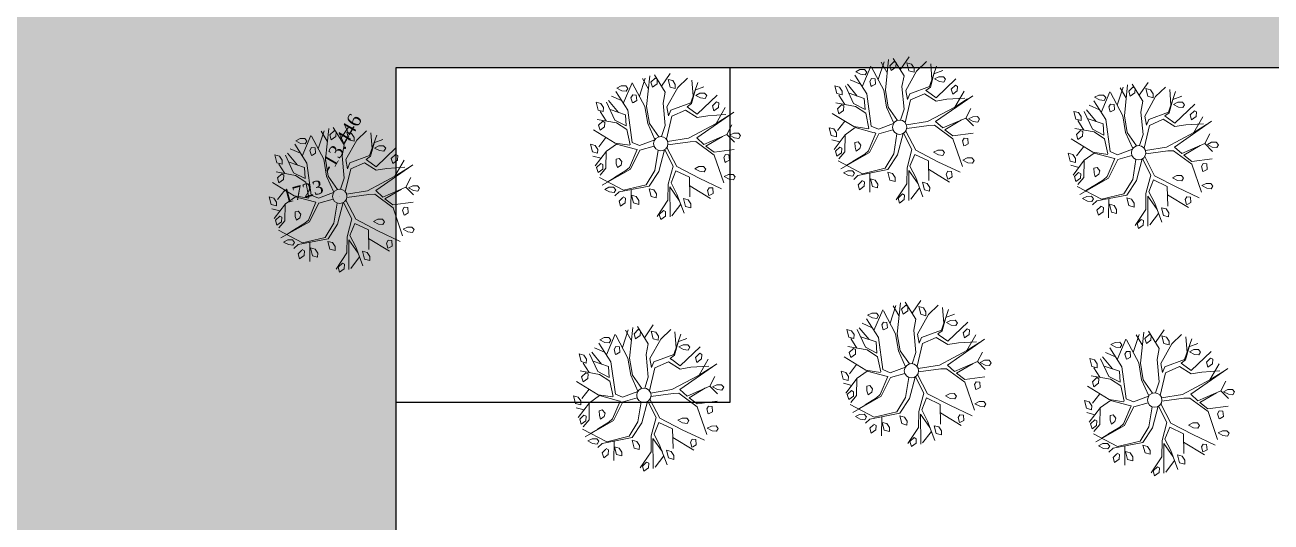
# Model space of a CAD drawing. Header units: millimetres. Extents: x -176651 to 388869, y -469666 to 486614.
# Drawn here: x 286386 to 309127, y 281779 to 290849 of the extents above; entities that cross this region are included whole.
import ezdxf
from ezdxf.enums import TextEntityAlignment as Align

# ---------------------------------------------------------------- set-up
doc = ezdxf.new("R2010")
doc.units = ezdxf.units.MM
doc.header["$PDMODE"] = 35
doc.header["$PDSIZE"] = 0.1
doc.layers.add('A- FURNITURE', color=252, linetype='Continuous', lineweight=0)
for name, color, linetype in [('ad-Parking', 8, 'Continuous'), ('ad-Plot Boundary', 8, 'Continuous'), ('ad-Road', 8, 'Continuous'), ('ad-Road Hatch', 8, 'Continuous'), ('Points', 7, 'Continuous'), ('Points-ELV', 6, 'Continuous'), ('Points-NUM', 4, 'Continuous'), ('Points-TXT', 3, 'Continuous')]:
    doc.layers.add(name, color=color, linetype=linetype)
doc.styles.add('ROMANS', font='times.ttf')

# ---------------------------------------------------------------- blocks, each defined once
blk = doc.blocks.new('A$C4fb60e89')
at = {"layer": 'ad-Road Hatch', "ltscale": 5, "transparency": 33554687}
h = blk.add_hatch(dxfattribs=at)
h.set_pattern_fill('AR-HBONE', color=256, scale=15)
h.set_pattern_definition([(45, (-193247.7, -428758.8), (0, 2155.2615), [4572, -1524]), (135, (-192170.1, -427681.1), (2e-13, 2155.2615), [4572, -1524])])
h.paths.add_polyline_path([(175594, -250241), (169178, -249341), (167473, -249057), (167473, -138694), (101313, -138694), (101313, -199954), (101308, -237995), (101040, -268291), (101008, -280968), (101066, -293684), (101243, -311127), (100910, -319344), (100949, -333937), (100669, -366960), (100727, -390983), (100669, -404586), (100538, -420418), (100467, -428759), (92426, -427265), (92163, -427209), (92163, -321454), (24803, -321454), (24803, -412961), (15653, -411029), (15654, -321452), (-19535, -321452), (-34427, -319477), (-65207, -315395), (-171770, -301268), (-185854, -298333), (-193248, -296832), (-193244, -292908), (-191914, -285219), (-191839, -284679), (-183397, -286393), (-169723, -289243), (-53141, -304698), (-18730, -309262), (15653, -309262), (15653, 703), (24803, 1115), (24803, -129544), (92163, -129544), (92163, 15133), (101313, 17713), (101313, -129544), (167473, -129544), (167473, 35552), (175738, 37855), (175849, 28595), (175836, 25947), (175777, 14040), (175855, 2316), (175660, -18036), (175731, -34039), (175718, -46839), (175673, -63402), (175816, -82072), (175542, -106356), (175490, -124641), (175575, -145019), (175731, -168892), (175797, -181269), (175797, -192667), (175744, -208200), (175829, -223277), (175888, -234871)])
h.paths.add_polyline_path([(24803, -309264), (92163, -309264), (92163, -138694), (24803, -138694)], flags=16)
at = {"layer": 'ad-Road', "ltscale": 5}
blk.add_lwpolyline([(167473, -249057), (167473, -138694), (101313, -138694), (101313, -199954), (101308, -237995)], dxfattribs=at)
blk = doc.blocks.new('A$Cde044142')
at = {"layer": 'ad-Plot Boundary'}
blk.add_lwpolyline([(0, 0), (33080, 0), (33080, 30630), (0, 30630)], close=True, dxfattribs=at)
blk = doc.blocks.new('zw$A88E')
at = {"layer": 'ad-Plot Boundary', "ltscale": 5}
blk.add_blockref('A$Cde044142', (-74424, -207179), dxfattribs=at)
blk = doc.blocks.new('zw$944D')
at = {"layer": 'ad-Parking', "ltscale": 5}
blk.add_lwpolyline([(0, 0), (6100, 0), (6100, 6100), (0, 6100)], close=True, dxfattribs=at)
blk = doc.blocks.new('zw$2786')
at = {"layer": 'ad-Parking', "ltscale": 5}
blk.add_blockref('zw$944D', (113209, -64037), dxfattribs=at)
blk = doc.blocks.new('35YHYH')
at = {"color": 219, "linetype": 'Continuous', "true_color": 0x642165}
for p, q in [((212982.979, 1928370.244, 129.914), (212982.808, 1928370.21, 129.914)), ((212982.888, 1928369.612, 129.914), (212983.394, 1928370.255, 129.914)), ((212983.144, 1928370.202, 129.914), (212982.979, 1928370.244, 129.914)), ((212983.524, 1928369.715, 129.914), (212983.903, 1928370.287, 129.914)), ((212983.678, 1928369.273, 129.914), (212984.085, 1928370.327, 129.914)), ((212983.905, 1928369.899, 129.914), (212983.797, 1928370.301, 129.914)), ((212984.472, 1928369.606, 129.914), (212984.257, 1928370.316, 129.914)), ((212981.938, 1928369.911, 129.914), (212981.935, 1928369.618, 129.914)), ((212981.938, 1928369.911, 129.914), (212982.091, 1928369.822, 129.914)), ((212982.146, 1928369.656, 129.914), (212982.091, 1928369.822, 129.914)), ((212982.429, 1928369.106, 129.914), (212982.308, 1928369.809, 129.914)), ((212982.632, 1928369.338, 129.914), (212982.398, 1928369.85, 129.914)), ((212982.855, 1928369.725, 129.914), (212982.539, 1928369.979, 129.914)), ((212982.984, 1928369.322, 129.914), (212982.74, 1928370.097, 129.914)), ((212982.808, 1928370.21, 129.914), (212982.955, 1928370.071, 129.914)), ((212982.955, 1928370.071, 129.914), (212983.108, 1928370.009, 129.914)), ((212983.108, 1928370.009, 129.914), (212983.194, 1928370.093, 129.914)), ((212983.194, 1928370.093, 129.914), (212983.144, 1928370.202, 129.914)), ((212983.299, 1928369.817, 129.914), (212983.213, 1928369.734, 129.914)), ((212983.424, 1928369.772, 129.914), (212983.299, 1928369.817, 129.914)), ((212983.62, 1928369.291, 129.914), (212983.408, 1928370.22, 129.914)), ((212984.254, 1928370.198, 129.914), (212984.066, 1928370.095, 129.914)), ((212984.066, 1928370.095, 129.914), (212984.07, 1928369.906, 129.914)), ((212984.07, 1928369.906, 129.914), (212984.264, 1928369.98, 129.914)), ((212984.254, 1928370.198, 129.914), (212984.318, 1928370.137, 129.914)), ((212984.264, 1928369.98, 129.914), (212984.318, 1928370.137, 129.914)), ((212984.398, 1928369.852, 129.914), (212984.828, 1928370.219, 129.914)), ((212984.693, 1928370.027, 129.914), (212984.689, 1928369.734, 129.914)), ((212984.693, 1928370.027, 129.914), (212984.845, 1928369.938, 129.914)), ((212984.9, 1928369.772, 129.914), (212984.845, 1928369.938, 129.914)), ((212984.961, 1928369.65, 129.914), (212985.397, 1928369.888, 129.914)), ((212981.935, 1928369.618, 129.914), (212982.104, 1928369.52, 129.914)), ((212982.112, 1928369.159, 129.914), (212981.991, 1928369.548, 129.914)), ((212982.104, 1928369.52, 129.914), (212982.146, 1928369.656, 129.914)), ((212982.855, 1928369.187, 129.914), (212982.369, 1928369.516, 129.914)), ((212983.213, 1928369.734, 129.914), (212983.216, 1928369.544, 129.914)), ((212983.216, 1928369.544, 129.914), (212983.256, 1928369.548, 129.914)), ((212983.256, 1928369.548, 129.914), (212983.388, 1928369.578, 129.914)), ((212983.388, 1928369.578, 129.914), (212983.424, 1928369.772, 129.914)), ((212984.294, 1928369.241, 129.914), (212984.472, 1928369.606, 129.914)), ((212984.391, 1928369.067, 129.914), (212984.961, 1928369.65, 129.914)), ((212984.689, 1928369.734, 129.914), (212984.859, 1928369.635, 129.914)), ((212984.859, 1928369.635, 129.914), (212984.9, 1928369.772, 129.914)), ((212985.267, 1928368.98, 129.914), (212985.713, 1928369.635, 129.914)), ((212985.289, 1928368.951, 129.914), (212985.543, 1928369.379, 129.914)), ((212985.419, 1928369.203, 129.914), (212985.525, 1928369.767, 129.914)), ((212985.536, 1928369.386, 129.914), (212985.885, 1928369.418, 129.914)), ((212982.22, 1928368.291, 129.914), (212981.585, 1928368.964, 129.914)), ((212981.996, 1928369.177, 129.914), (212981.808, 1928369.075, 129.914)), ((212981.808, 1928369.075, 129.914), (212981.812, 1928368.886, 129.914)), ((212981.812, 1928368.886, 129.914), (212982.007, 1928368.96, 129.914)), ((212982.463, 1928368.993, 129.914), (212981.814, 1928369.299, 129.914)), ((212981.996, 1928369.177, 129.914), (212982.06, 1928369.117, 129.914)), ((212982.007, 1928368.96, 129.914), (212982.06, 1928369.117, 129.914)), ((212982.774, 1928368.789, 129.914), (212982.429, 1928369.106, 129.914)), ((212982.762, 1928368.655, 129.914), (212982.463, 1928368.993, 129.914)), ((212982.855, 1928369.187, 129.914), (212982.774, 1928368.789, 129.914)), ((212982.831, 1928368.147, 129.914), (212982.984, 1928369.322, 129.914)), ((212983.555, 1928368.668, 129.914), (212983.62, 1928369.291, 129.914)), ((212983.613, 1928368.651, 129.914), (212983.678, 1928369.273, 129.914)), ((212984.155, 1928368.432, 129.914), (212984.294, 1928369.241, 129.914)), ((212984.362, 1928368.733, 129.914), (212984.391, 1928369.067, 129.914)), ((212984.362, 1928368.733, 129.914), (212984.499, 1928368.911, 129.914)), ((212984.499, 1928368.911, 129.914), (212985.267, 1928368.98, 129.914)), ((212985.104, 1928368.881, 129.914), (212985.289, 1928368.951, 129.914)), ((212985.143, 1928368.828, 129.914), (212985.104, 1928368.881, 129.914)), ((212985.387, 1928368.524, 129.914), (212986.271, 1928369.003, 129.914)), ((212985.686, 1928369.235, 129.914), (212985.515, 1928369.201, 129.914)), ((212985.515, 1928369.201, 129.914), (212985.662, 1928369.062, 129.914)), ((212985.662, 1928369.062, 129.914), (212985.815, 1928369, 129.914)), ((212985.851, 1928369.193, 129.914), (212985.686, 1928369.235, 129.914)), ((212985.815, 1928369, 129.914), (212985.901, 1928369.084, 129.914)), ((212985.901, 1928369.084, 129.914), (212985.851, 1928369.193, 129.914)), ((212981.34, 1928368.49, 129.914), (212981.336, 1928368.197, 129.914)), ((212981.34, 1928368.49, 129.914), (212981.493, 1928368.401, 129.914)), ((212981.951, 1928368.576, 129.914), (212981.608, 1928368.318, 129.914)), ((212982.731, 1928368.088, 129.914), (212982.762, 1928368.655, 129.914)), ((212983.657, 1928368.035, 129.914), (212983.555, 1928368.668, 129.914)), ((212983.815, 1928368.095, 129.914), (212983.613, 1928368.651, 129.914)), ((212983.921, 1928368.076, 129.914), (212984.155, 1928368.432, 129.914)), ((212984.063, 1928367.939, 129.914), (212984.471, 1928368.693, 129.914)), ((212984.471, 1928368.693, 129.914), (212985.015, 1928368.775, 129.914)), ((212985.015, 1928368.775, 129.914), (212985.357, 1928368.408, 129.914)), ((212985.146, 1928368.825, 129.914), (212985.387, 1928368.524, 129.914)), ((212985.963, 1928368.014, 129.914), (212986.437, 1928368.488, 129.914)), ((212986.192, 1928368.777, 129.914), (212986.005, 1928368.675, 129.914)), ((212986.005, 1928368.675, 129.914), (212986.008, 1928368.485, 129.914)), ((212986.008, 1928368.485, 129.914), (212986.203, 1928368.56, 129.914)), ((212986.192, 1928368.777, 129.914), (212986.256, 1928368.717, 129.914)), ((212986.203, 1928368.56, 129.914), (212986.256, 1928368.717, 129.914)), ((212981.839, 1928368.09, 129.914), (212981.301, 1928367.677, 129.914)), ((212981.579, 1928367.89, 129.914), (212981.316, 1928368.043, 129.914)), ((212981.336, 1928368.197, 129.914), (212981.506, 1928368.098, 129.914)), ((212981.548, 1928368.235, 129.914), (212981.493, 1928368.401, 129.914)), ((212981.506, 1928368.098, 129.914), (212981.548, 1928368.235, 129.914)), ((212981.828, 1928368.086, 129.914), (212981.658, 1928367.493, 129.914)), ((212982.259, 1928368.244, 129.914), (212981.839, 1928368.09, 129.914)), ((212982.721, 1928368.07, 129.914), (212982.22, 1928368.291, 129.914)), ((212982.879, 1928367.884, 129.914), (212982.259, 1928368.244, 129.914)), ((212983.058, 1928367.968, 129.914), (212982.831, 1928368.147, 129.914)), ((212983.058, 1928367.968, 129.914), (212983.645, 1928368.024, 129.914)), ((212984.859, 1928367.765, 129.914), (212985.963, 1928368.014, 129.914)), ((212986.698, 1928368.243, 129.914), (212985.147, 1928367.692, 129.914)), ((212985.357, 1928368.408, 129.914), (212985.75, 1928368.367, 129.914)), ((212985.75, 1928368.367, 129.914), (212986.393, 1928368.235, 129.914)), ((212985.963, 1928368.014, 129.914), (212986.488, 1928368.178, 129.914)), ((212981.522, 1928367.71, 129.914), (212981.335, 1928367.608, 129.914)), ((212981.335, 1928367.608, 129.914), (212981.339, 1928367.419, 129.914)), ((212981.522, 1928367.71, 129.914), (212981.586, 1928367.65, 129.914)), ((212981.533, 1928367.493, 129.914), (212981.586, 1928367.65, 129.914)), ((212982.065, 1928367.552, 129.914), (212982.103, 1928367.718, 129.914)), ((212982.068, 1928367.404, 129.914), (212982.065, 1928367.552, 129.914)), ((212982.103, 1928367.718, 129.914), (212982.218, 1928367.713, 129.914)), ((212982.218, 1928367.713, 129.914), (212982.283, 1928367.571, 129.914)), ((212982.283, 1928367.571, 129.914), (212982.219, 1928367.462, 129.914)), ((212982.933, 1928367.855, 129.914), (212982.495, 1928367.298, 129.914)), ((212983.025, 1928367.801, 129.914), (212982.517, 1928367.229, 129.914)), ((212982.88, 1928367.885, 129.914), (212982.933, 1928367.855, 129.914)), ((212983.024, 1928367.8, 129.914), (212983.026, 1928367.799, 129.914)), ((212983.564, 1928367.803, 129.914), (212983.026, 1928367.799, 129.914)), ((212983.666, 1928367.624, 129.914), (212983.36, 1928366.95, 129.914)), ((212983.891, 1928367.58, 129.914), (212983.484, 1928366.878, 129.914)), ((212983.903, 1928367.583, 129.914), (212984.042, 1928366.928, 129.914)), ((212984.17, 1928366.871, 129.914), (212984.002, 1928367.641, 129.914)), ((212984.063, 1928367.725, 129.914), (212984.872, 1928367.617, 129.914)), ((212984.085, 1928367.848, 129.914), (212984.859, 1928367.765, 129.914)), ((212984.872, 1928367.617, 129.914), (212985.076, 1928367.569, 129.914)), ((212985.076, 1928367.569, 129.914), (212985.591, 1928366.919, 129.914)), ((212985.147, 1928367.692, 129.914), (212985.338, 1928367.394, 129.914)), ((212985.338, 1928367.394, 129.914), (212986.241, 1928367.525, 129.914)), ((212986.241, 1928367.525, 129.914), (212986.508, 1928367.814, 129.914)), ((212986.241, 1928367.525, 129.914), (212986.436, 1928367.177, 129.914)), ((212986.498, 1928367.504, 129.914), (212986.327, 1928367.47, 129.914)), ((212986.663, 1928367.462, 129.914), (212986.498, 1928367.504, 129.914)), ((212981.339, 1928367.419, 129.914), (212981.533, 1928367.493, 129.914)), ((212982.07, 1928366.551, 129.914), (212981.341, 1928367.232, 129.914)), ((212982.517, 1928367.229, 129.914), (212981.357, 1928366.93, 129.914)), ((212981.658, 1928367.493, 129.914), (212981.382, 1928367.302, 129.914)), ((212981.878, 1928367.081, 129.914), (212981.595, 1928367.001, 129.914)), ((212982.334, 1928367.217, 129.914), (212981.868, 1928367.083, 129.914)), ((212982.219, 1928367.462, 129.914), (212982.068, 1928367.404, 129.914)), ((212982.495, 1928367.298, 129.914), (212982.334, 1928367.217, 129.914)), ((212985.392, 1928367.315, 129.914), (212986.067, 1928367.5, 129.914)), ((212985.392, 1928367.315, 129.914), (212985.617, 1928367.02, 129.914)), ((212986.327, 1928367.47, 129.914), (212986.473, 1928367.331, 129.914)), ((212986.473, 1928367.331, 129.914), (212986.626, 1928367.269, 129.914)), ((212986.626, 1928367.269, 129.914), (212986.713, 1928367.353, 129.914)), ((212986.713, 1928367.353, 129.914), (212986.663, 1928367.462, 129.914)), ((212981.582, 1928366.795, 129.914), (212981.411, 1928366.76, 129.914)), ((212981.411, 1928366.76, 129.914), (212981.557, 1928366.622, 129.914)), ((212981.557, 1928366.622, 129.914), (212981.71, 1928366.56, 129.914)), ((212981.747, 1928366.753, 129.914), (212981.582, 1928366.795, 129.914)), ((212981.71, 1928366.56, 129.914), (212981.797, 1928366.643, 129.914)), ((212981.797, 1928366.643, 129.914), (212981.747, 1928366.753, 129.914)), ((212983.36, 1928366.95, 129.914), (212982.917, 1928366.528, 129.914)), ((212983.484, 1928366.878, 129.914), (212983.005, 1928366.453, 129.914)), ((212984.042, 1928366.928, 129.914), (212983.696, 1928366.333, 129.914)), ((212984.095, 1928366.734, 129.914), (212983.811, 1928366.36, 129.914)), ((212984.095, 1928366.734, 129.914), (212984.514, 1928366.373, 129.914)), ((212984.17, 1928366.871, 129.914), (212984.841, 1928366.253, 129.914)), ((212984.949, 1928366.662, 129.914), (212984.778, 1928366.627, 129.914)), ((212984.778, 1928366.627, 129.914), (212984.924, 1928366.489, 129.914)), ((212985.114, 1928366.62, 129.914), (212984.949, 1928366.662, 129.914)), ((212985.164, 1928366.51, 129.914), (212985.114, 1928366.62, 129.914)), ((212985.591, 1928366.919, 129.914), (212985.663, 1928365.846, 129.914)), ((212985.617, 1928367.02, 129.914), (212986.353, 1928366.921, 129.914)), ((212985.994, 1928366.832, 129.914), (212985.908, 1928366.748, 129.914)), ((212985.908, 1928366.748, 129.914), (212985.911, 1928366.559, 129.914)), ((212985.951, 1928366.562, 129.914), (212986.083, 1928366.593, 129.914)), ((212986.119, 1928366.786, 129.914), (212985.994, 1928366.832, 129.914)), ((212986.083, 1928366.593, 129.914), (212986.119, 1928366.786, 129.914)), ((212981.895, 1928366.535, 129.914), (212981.705, 1928366.435, 129.914)), ((212981.975, 1928366.299, 129.914), (212981.809, 1928366.208, 129.914)), ((212981.809, 1928366.208, 129.914), (212981.812, 1928366.018, 129.914)), ((212983.005, 1928366.453, 129.914), (212981.895, 1928366.535, 129.914)), ((212982.06, 1928366.249, 129.914), (212981.987, 1928366.319, 129.914)), ((212982.007, 1928366.093, 129.914), (212982.06, 1928366.249, 129.914)), ((212982.917, 1928366.528, 129.914), (212982.07, 1928366.551, 129.914)), ((212982.333, 1928366.492, 129.914), (212982.146, 1928365.828, 129.914)), ((212982.3, 1928366.298, 129.914), (212982.297, 1928366.005, 129.914)), ((212982.3, 1928366.298, 129.914), (212982.453, 1928366.209, 129.914)), ((212982.508, 1928366.043, 129.914), (212982.453, 1928366.209, 129.914)), ((212982.979, 1928366.359, 129.914), (212982.976, 1928366.066, 129.914)), ((212982.979, 1928366.359, 129.914), (212983.132, 1928366.27, 129.914)), ((212983.187, 1928366.104, 129.914), (212983.132, 1928366.27, 129.914)), ((212983.73, 1928366.22, 129.914), (212983.448, 1928365.165, 129.914)), ((212983.696, 1928366.333, 129.914), (212983.535, 1928365.77, 129.914)), ((212983.73, 1928366.22, 129.914), (212983.932, 1928365.659, 129.914)), ((212983.811, 1928366.36, 129.914), (212983.91, 1928365.904, 129.914)), ((212984.514, 1928366.373, 129.914), (212984.341, 1928365.677, 129.914)), ((212984.841, 1928366.253, 129.914), (212985.527, 1928365.668, 129.914)), ((212984.924, 1928366.489, 129.914), (212985.077, 1928366.427, 129.914)), ((212985.077, 1928366.427, 129.914), (212985.164, 1928366.51, 129.914)), ((212985.911, 1928366.559, 129.914), (212985.951, 1928366.562, 129.914)), ((212981.812, 1928366.018, 129.914), (212982.007, 1928366.093, 129.914)), ((212982.297, 1928366.005, 129.914), (212982.466, 1928365.906, 129.914)), ((212982.466, 1928365.906, 129.914), (212982.508, 1928366.043, 129.914)), ((212982.976, 1928366.066, 129.914), (212983.145, 1928365.967, 129.914)), ((212983.535, 1928365.77, 129.914), (212983.002, 1928365.307, 129.914)), ((212983.145, 1928365.967, 129.914), (212983.187, 1928366.104, 129.914)), ((212983.91, 1928365.904, 129.914), (212983.976, 1928365.163, 129.914)), ((212984.44, 1928366.075, 129.914), (212985.055, 1928365.426, 129.914)), ((212985.105, 1928365.821, 129.914), (212985.018, 1928365.738, 129.914)), ((212985.018, 1928365.738, 129.914), (212985.021, 1928365.548, 129.914)), ((212985.229, 1928365.776, 129.914), (212985.105, 1928365.821, 129.914)), ((212985.193, 1928365.582, 129.914), (212985.229, 1928365.776, 129.914)), ((212985.912, 1928366.103, 129.914), (212985.74, 1928366.069, 129.914)), ((212985.74, 1928366.069, 129.914), (212985.887, 1928365.93, 129.914)), ((212985.887, 1928365.93, 129.914), (212986.04, 1928365.868, 129.914)), ((212986.076, 1928366.061, 129.914), (212985.912, 1928366.103, 129.914)), ((212986.04, 1928365.868, 129.914), (212986.126, 1928365.951, 129.914)), ((212986.126, 1928365.951, 129.914), (212986.076, 1928366.061, 129.914)), ((212983.28, 1928365.457, 129.914), (212983.093, 1928365.355, 129.914)), ((212983.093, 1928365.355, 129.914), (212983.096, 1928365.165, 129.914)), ((212983.096, 1928365.165, 129.914), (212983.291, 1928365.24, 129.914)), ((212983.28, 1928365.457, 129.914), (212983.344, 1928365.397, 129.914)), ((212983.291, 1928365.24, 129.914), (212983.344, 1928365.397, 129.914)), ((212983.946, 1928365.509, 129.914), (212983.528, 1928365.189, 129.914)), ((212984.1, 1928365.681, 129.914), (212984.096, 1928365.389, 129.914)), ((212984.096, 1928365.389, 129.914), (212984.266, 1928365.29, 129.914)), ((212984.1, 1928365.681, 129.914), (212984.253, 1928365.593, 129.914)), ((212984.308, 1928365.427, 129.914), (212984.253, 1928365.593, 129.914)), ((212984.266, 1928365.29, 129.914), (212984.308, 1928365.427, 129.914)), ((212985.021, 1928365.548, 129.914), (212985.061, 1928365.552, 129.914)), ((212985.061, 1928365.552, 129.914), (212985.193, 1928365.582, 129.914))]:
    blk.add_line(p, q, dxfattribs=at)
blk.add_circle((212983.824, 1928367.833, 129.914), 0.262, dxfattribs=at)
blk = doc.blocks.new('POINTS')
at = {"layer": 'Points'}
blk.add_line((0, 0), (0, 0), dxfattribs=at)
blk.add_point((0, 0), dxfattribs=at)
at = {"layer": 'Points-ELV', "style": 'ROMANS'}
blk.add_attdef('ELEV', text='', height=1, rotation=45, dxfattribs=at).set_placement((0, 0), align=Align.BOTTOM_LEFT)
at = {"layer": 'Points-NUM', "style": 'ROMANS'}
blk.add_attdef('PTNUM', text='', height=1, dxfattribs=at).set_placement((0, 0), align=Align.BOTTOM_RIGHT)
at = {"layer": 'Points-TXT', "style": 'ROMANS'}
blk.add_attdef('DESC', text='', height=1, dxfattribs=at).set_placement((0, 0), align=Align.BOTTOM_RIGHT)
blk = doc.blocks.new('ERFWEF')
at = {"color": 219, "linetype": 'Continuous', "true_color": 0x642165}
for p, q in [((260796.013, 1945739.602), (260796.202, 1945739.889)), ((260796.09, 1945739.382), (260796.294, 1945739.908)), ((260796.204, 1945739.695), (260796.149, 1945739.895)), ((260796.487, 1945739.548), (260796.379, 1945739.903)), ((260795.22, 1945739.7), (260795.218, 1945739.554)), ((260795.22, 1945739.7), (260795.296, 1945739.656)), ((260795.567, 1945739.414), (260795.45, 1945739.67)), ((260795.678, 1945739.608), (260795.52, 1945739.734)), ((260795.743, 1945739.406), (260795.621, 1945739.793)), ((260795.741, 1945739.867), (260795.655, 1945739.85)), ((260795.655, 1945739.85), (260795.728, 1945739.781)), ((260795.695, 1945739.551), (260795.948, 1945739.873)), ((260795.728, 1945739.781), (260795.805, 1945739.749)), ((260795.823, 1945739.846), (260795.741, 1945739.867)), ((260795.805, 1945739.749), (260795.848, 1945739.791)), ((260795.848, 1945739.791), (260795.823, 1945739.846)), ((260796.061, 1945739.39), (260795.955, 1945739.855)), ((260796.378, 1945739.844), (260796.284, 1945739.793)), ((260796.284, 1945739.793), (260796.286, 1945739.698)), ((260796.286, 1945739.698), (260796.383, 1945739.735)), ((260796.378, 1945739.844), (260796.41, 1945739.814)), ((260796.383, 1945739.735), (260796.41, 1945739.814)), ((260796.45, 1945739.671), (260796.665, 1945739.854)), ((260796.597, 1945739.758), (260796.596, 1945739.612)), ((260796.597, 1945739.758), (260796.674, 1945739.714)), ((260796.701, 1945739.631), (260796.674, 1945739.714)), ((260796.731, 1945739.57), (260796.95, 1945739.689)), ((260795.218, 1945739.554), (260795.303, 1945739.505)), ((260795.307, 1945739.324), (260795.246, 1945739.519)), ((260795.324, 1945739.573), (260795.296, 1945739.656)), ((260795.303, 1945739.505), (260795.324, 1945739.573)), ((260795.465, 1945739.298), (260795.405, 1945739.649)), ((260795.679, 1945739.339), (260795.436, 1945739.503)), ((260795.901, 1945739.654), (260795.857, 1945739.612)), ((260795.857, 1945739.612), (260795.859, 1945739.517)), ((260795.859, 1945739.517), (260795.879, 1945739.519)), ((260795.879, 1945739.519), (260795.945, 1945739.534)), ((260795.963, 1945739.631), (260795.901, 1945739.654)), ((260795.945, 1945739.534), (260795.963, 1945739.631)), ((260796.398, 1945739.366), (260796.487, 1945739.548)), ((260796.447, 1945739.279), (260796.731, 1945739.57)), ((260796.596, 1945739.612), (260796.68, 1945739.563)), ((260796.68, 1945739.563), (260796.701, 1945739.631)), ((260796.884, 1945739.235), (260797.107, 1945739.562)), ((260796.895, 1945739.22), (260797.022, 1945739.435)), ((260796.96, 1945739.347), (260797.014, 1945739.629)), ((260797.019, 1945739.438), (260797.193, 1945739.454)), ((260795.361, 1945738.89), (260795.044, 1945739.227)), ((260795.249, 1945739.334), (260795.155, 1945739.283)), ((260795.155, 1945739.283), (260795.157, 1945739.188)), ((260795.157, 1945739.188), (260795.254, 1945739.225)), ((260795.482, 1945739.241), (260795.158, 1945739.395)), ((260795.249, 1945739.334), (260795.281, 1945739.303)), ((260795.254, 1945739.225), (260795.281, 1945739.303)), ((260795.638, 1945739.139), (260795.465, 1945739.298)), ((260795.632, 1945739.072), (260795.482, 1945739.241)), ((260795.679, 1945739.339), (260795.638, 1945739.139)), ((260795.667, 1945738.818), (260795.743, 1945739.406)), ((260796.028, 1945739.079), (260796.061, 1945739.39)), ((260796.057, 1945739.07), (260796.09, 1945739.382)), ((260796.328, 1945738.961), (260796.398, 1945739.366)), ((260796.432, 1945739.111), (260796.447, 1945739.279)), ((260796.5, 1945739.201), (260796.884, 1945739.235)), ((260796.803, 1945739.185), (260796.895, 1945739.22)), ((260796.945, 1945739.007), (260797.386, 1945739.246)), ((260797.094, 1945739.363), (260797.008, 1945739.345)), ((260797.008, 1945739.345), (260797.082, 1945739.276)), ((260797.082, 1945739.276), (260797.158, 1945739.245)), ((260797.177, 1945739.341), (260797.094, 1945739.363)), ((260797.158, 1945739.245), (260797.202, 1945739.287)), ((260797.202, 1945739.287), (260797.177, 1945739.341)), ((260794.921, 1945738.99), (260794.919, 1945738.843)), ((260794.921, 1945738.99), (260794.997, 1945738.945)), ((260795.226, 1945739.033), (260795.055, 1945738.904)), ((260795.616, 1945738.789), (260795.632, 1945739.072)), ((260796.08, 1945738.763), (260796.028, 1945739.079)), ((260796.159, 1945738.792), (260796.057, 1945739.07)), ((260796.283, 1945738.715), (260796.487, 1945739.091)), ((260796.432, 1945739.111), (260796.5, 1945739.201)), ((260796.487, 1945739.091), (260796.759, 1945739.133)), ((260796.759, 1945739.133), (260796.93, 1945738.949)), ((260796.822, 1945739.159), (260796.803, 1945739.185)), ((260796.824, 1945739.158), (260796.945, 1945739.007)), ((260797.232, 1945738.752), (260797.469, 1945738.989)), ((260797.347, 1945739.134), (260797.253, 1945739.083)), ((260797.253, 1945739.083), (260797.255, 1945738.988)), ((260797.255, 1945738.988), (260797.352, 1945739.025)), ((260797.347, 1945739.134), (260797.379, 1945739.103)), ((260797.352, 1945739.025), (260797.379, 1945739.103)), ((260795.171, 1945738.79), (260794.902, 1945738.583)), ((260795.04, 1945738.69), (260794.909, 1945738.766)), ((260794.919, 1945738.843), (260795.004, 1945738.794)), ((260795.025, 1945738.862), (260794.997, 1945738.945)), ((260795.004, 1945738.794), (260795.025, 1945738.862)), ((260795.165, 1945738.788), (260795.08, 1945738.491)), ((260795.381, 1945738.867), (260795.171, 1945738.79)), ((260795.611, 1945738.78), (260795.361, 1945738.89)), ((260795.691, 1945738.687), (260795.381, 1945738.867)), ((260795.78, 1945738.729), (260795.667, 1945738.818)), ((260795.78, 1945738.729), (260796.074, 1945738.757)), ((260796.212, 1945738.783), (260796.328, 1945738.961)), ((260796.68, 1945738.628), (260797.232, 1945738.752)), ((260797.6, 1945738.867), (260796.824, 1945738.591)), ((260796.93, 1945738.949), (260797.126, 1945738.929)), ((260797.126, 1945738.929), (260797.447, 1945738.863)), ((260797.232, 1945738.752), (260797.495, 1945738.834)), ((260795.012, 1945738.6), (260794.919, 1945738.549)), ((260794.919, 1945738.549), (260794.92, 1945738.454)), ((260795.012, 1945738.6), (260795.044, 1945738.57)), ((260795.018, 1945738.492), (260795.044, 1945738.57)), ((260795.284, 1945738.521), (260795.302, 1945738.604)), ((260795.302, 1945738.604), (260795.36, 1945738.602)), ((260795.36, 1945738.602), (260795.392, 1945738.531)), ((260795.392, 1945738.531), (260795.361, 1945738.476)), ((260795.717, 1945738.672), (260795.498, 1945738.394)), ((260795.763, 1945738.646), (260795.509, 1945738.36)), ((260795.691, 1945738.688), (260795.717, 1945738.672)), ((260795.763, 1945738.645), (260795.764, 1945738.644)), ((260796.033, 1945738.646), (260795.764, 1945738.644)), ((260796.084, 1945738.557), (260795.931, 1945738.22)), ((260796.197, 1945738.535), (260795.993, 1945738.184)), ((260796.203, 1945738.537), (260796.272, 1945738.209)), ((260796.336, 1945738.18), (260796.252, 1945738.566)), ((260796.282, 1945738.608), (260796.687, 1945738.554)), ((260796.294, 1945738.669), (260796.68, 1945738.628)), ((260796.687, 1945738.554), (260796.789, 1945738.53)), ((260796.789, 1945738.53), (260797.047, 1945738.204)), ((260796.824, 1945738.591), (260796.92, 1945738.442)), ((260797.371, 1945738.507), (260797.505, 1945738.652)), ((260794.92, 1945738.454), (260795.018, 1945738.492)), ((260795.286, 1945738.021), (260794.921, 1945738.361)), ((260795.509, 1945738.36), (260794.929, 1945738.21)), ((260795.08, 1945738.491), (260794.942, 1945738.396)), ((260795.418, 1945738.354), (260795.185, 1945738.286)), ((260795.285, 1945738.447), (260795.284, 1945738.521)), ((260795.361, 1945738.476), (260795.285, 1945738.447)), ((260795.498, 1945738.394), (260795.418, 1945738.354)), ((260796.92, 1945738.442), (260797.371, 1945738.507)), ((260796.947, 1945738.403), (260797.284, 1945738.495)), ((260796.947, 1945738.403), (260797.06, 1945738.255)), ((260797.371, 1945738.507), (260797.469, 1945738.334)), ((260797.5, 1945738.497), (260797.414, 1945738.48)), ((260797.414, 1945738.48), (260797.488, 1945738.411)), ((260797.488, 1945738.411), (260797.564, 1945738.379)), ((260797.582, 1945738.476), (260797.5, 1945738.497)), ((260797.564, 1945738.379), (260797.607, 1945738.421)), ((260797.607, 1945738.421), (260797.582, 1945738.476)), ((260795.042, 1945738.142), (260794.956, 1945738.125)), ((260794.956, 1945738.125), (260795.03, 1945738.056)), ((260795.124, 1945738.121), (260795.042, 1945738.142)), ((260795.19, 1945738.286), (260795.048, 1945738.245)), ((260795.149, 1945738.067), (260795.124, 1945738.121)), ((260795.931, 1945738.22), (260795.709, 1945738.009)), ((260795.993, 1945738.184), (260795.754, 1945737.971)), ((260796.272, 1945738.209), (260796.099, 1945737.911)), ((260796.298, 1945738.112), (260796.157, 1945737.925)), ((260796.298, 1945738.112), (260796.508, 1945737.932)), ((260796.336, 1945738.18), (260796.672, 1945737.872)), ((260796.726, 1945738.076), (260796.64, 1945738.059)), ((260796.808, 1945738.055), (260796.726, 1945738.076)), ((260797.047, 1945738.204), (260797.083, 1945737.668)), ((260797.06, 1945738.255), (260797.428, 1945738.205)), ((260797.248, 1945738.161), (260797.205, 1945738.119)), ((260797.205, 1945738.119), (260797.207, 1945738.024)), ((260797.311, 1945738.138), (260797.248, 1945738.161)), ((260797.292, 1945738.042), (260797.311, 1945738.138)), ((260795.03, 1945738.056), (260795.106, 1945738.025)), ((260795.199, 1945738.013), (260795.103, 1945737.963)), ((260795.106, 1945738.025), (260795.149, 1945738.067)), ((260795.239, 1945737.894), (260795.155, 1945737.849)), ((260795.155, 1945737.849), (260795.157, 1945737.754)), ((260795.754, 1945737.971), (260795.199, 1945738.013)), ((260795.281, 1945737.87), (260795.244, 1945737.904)), ((260795.254, 1945737.791), (260795.281, 1945737.87)), ((260795.709, 1945738.009), (260795.286, 1945738.021)), ((260795.418, 1945737.991), (260795.324, 1945737.659)), ((260795.401, 1945737.894), (260795.399, 1945737.747)), ((260795.401, 1945737.894), (260795.477, 1945737.849)), ((260795.505, 1945737.766), (260795.477, 1945737.849)), ((260795.741, 1945737.924), (260795.739, 1945737.778)), ((260795.741, 1945737.924), (260795.817, 1945737.88)), ((260795.844, 1945737.797), (260795.817, 1945737.88)), ((260796.116, 1945737.855), (260795.975, 1945737.328)), ((260796.099, 1945737.911), (260796.019, 1945737.63)), ((260796.116, 1945737.855), (260796.217, 1945737.574)), ((260796.157, 1945737.925), (260796.206, 1945737.697)), ((260796.508, 1945737.932), (260796.422, 1945737.584)), ((260796.64, 1945738.059), (260796.713, 1945737.989)), ((260796.672, 1945737.872), (260797.014, 1945737.579)), ((260796.713, 1945737.989), (260796.79, 1945737.958)), ((260796.79, 1945737.958), (260796.833, 1945738)), ((260796.833, 1945738), (260796.808, 1945738.055)), ((260797.207, 1945738.024), (260797.227, 1945738.026)), ((260797.227, 1945738.026), (260797.292, 1945738.042)), ((260795.157, 1945737.754), (260795.254, 1945737.791)), ((260795.399, 1945737.747), (260795.484, 1945737.698)), ((260795.484, 1945737.698), (260795.505, 1945737.766)), ((260795.739, 1945737.778), (260795.824, 1945737.729)), ((260796.019, 1945737.63), (260795.752, 1945737.399)), ((260795.824, 1945737.729), (260795.844, 1945737.797)), ((260796.206, 1945737.697), (260796.239, 1945737.326)), ((260796.471, 1945737.782), (260796.779, 1945737.458)), ((260796.803, 1945737.656), (260796.76, 1945737.614)), ((260796.866, 1945737.633), (260796.803, 1945737.656)), ((260796.847, 1945737.536), (260796.866, 1945737.633)), ((260797.207, 1945737.796), (260797.121, 1945737.779)), ((260797.121, 1945737.779), (260797.194, 1945737.71)), ((260797.194, 1945737.71), (260797.271, 1945737.679)), ((260797.289, 1945737.775), (260797.207, 1945737.796)), ((260797.271, 1945737.679), (260797.314, 1945737.721)), ((260797.314, 1945737.721), (260797.289, 1945737.775)), ((260795.891, 1945737.474), (260795.797, 1945737.422)), ((260795.797, 1945737.422), (260795.799, 1945737.328)), ((260795.891, 1945737.474), (260795.923, 1945737.443)), ((260795.896, 1945737.365), (260795.923, 1945737.443)), ((260796.224, 1945737.499), (260796.015, 1945737.339)), ((260796.301, 1945737.586), (260796.299, 1945737.439)), ((260796.299, 1945737.439), (260796.384, 1945737.39)), ((260796.301, 1945737.586), (260796.377, 1945737.541)), ((260796.405, 1945737.458), (260796.377, 1945737.541)), ((260796.384, 1945737.39), (260796.405, 1945737.458)), ((260796.76, 1945737.614), (260796.762, 1945737.519)), ((260796.762, 1945737.519), (260796.782, 1945737.521)), ((260796.782, 1945737.521), (260796.847, 1945737.536)), ((260795.799, 1945737.328), (260795.896, 1945737.365))]:
    blk.add_line(p, q, dxfattribs=at)
blk.add_circle((260796.163, 1945738.661), 0.131, dxfattribs=at)
blk = doc.blocks.new('zw$1761')
at = {"xscale": 19.68562427023985, "yscale": 19.68562427023985, "zscale": 19.68562427023985, "rotation": 15.20137085992779}
for p in [(5912943.21, -37725652.14, -3678.01), (5912771.59, -37725663.93, -3675.65), (5913114.9, -37725670.48, -3682.27), (5912951.71, -37725827.1, -3683.37), (5912759.42, -37725844.67, -3686.2), (5913126.49, -37725848.11, -3689.67)]:
    blk.add_blockref('35YHYH', p, dxfattribs=at)
at = {"color": 6, "xscale": 39.3712485404797, "yscale": 39.3712485404797, "zscale": 39.3712485404797, "rotation": 15.20137085992779}
blk.add_blockref('ERFWEF', (10183160.53, -76611535.46, -529.39), dxfattribs=at)
at = {"layer": 'Points', "linetype": 'Continuous'}
ref = blk.add_blockref('POINTS', (4685.52, 6553.98, -529.39), dxfattribs=dict(at, xscale=39.3712485404797, yscale=39.3712485404797, zscale=39.3712485404797, rotation=15.20137085992779))
ref.add_attrib('PTNUM', '1723', dxfattribs={"layer": 'Points-NUM', "height": 9.843, "rotation": 15.20137, "style": 'ROMANS'}).set_placement((4675.37, 6553.77, -529.39), align=Align.BOTTOM_RIGHT)
ref.add_attrib('ELEV', '-13.446', dxfattribs={"layer": 'Points-ELV', "height": 9.843, "rotation": 60.20137, "style": 'ROMANS'}).set_placement((4681.65, 6568.23, -529.39), align=Align.BOTTOM_LEFT)

msp = doc.modelspace()

# ---------------------------------------------------------------- block references
at = {"layer": 'ad-Road', "ltscale": 5}
msp.add_blockref('A$C4fb60e89', (191839, 428759), dxfattribs=at)

# ---------------------------------------------------------------- next in the draw order: block references
at = {"layer": 'A- FURNITURE', "color": 6, "xscale": 25.39807961885639, "yscale": 25.39807961885639, "zscale": 25.39807961885639}
msp.add_blockref('zw$1761', (173127, 121263), dxfattribs=at)
at = {"layer": 'ad-Parking', "ltscale": 5}
msp.add_blockref('zw$2786', (179944, 348002), dxfattribs=at)
at = {"layer": 'ad-Plot Boundary', "ltscale": 5}
msp.add_blockref('zw$A88E', (367577, 466614), dxfattribs=at)

doc.saveas('drawing.dxf')
